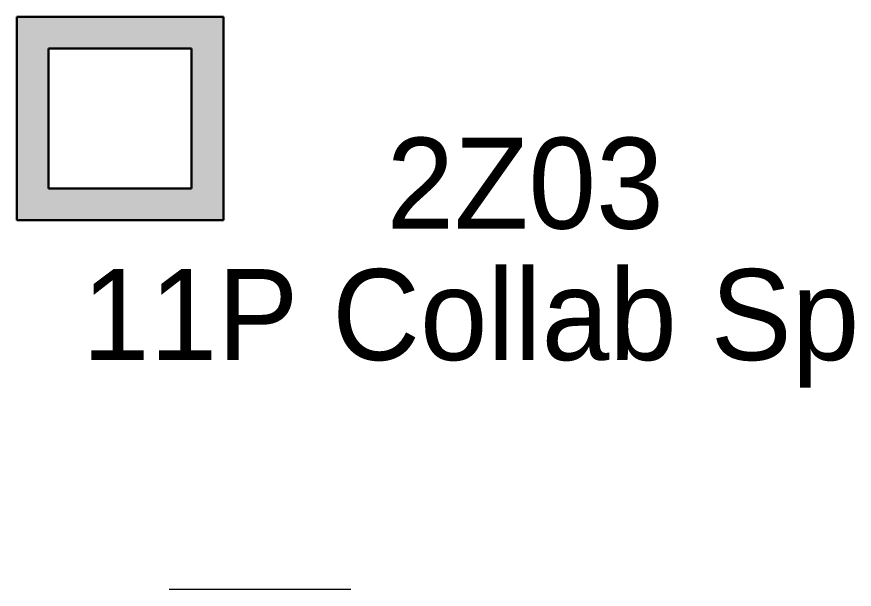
# Model space of a CAD drawing. Header units: millimetres. Extents: x 155927 to 295199, y -4084 to 97293.
# Drawn here: x 199574 to 201416, y 22773 to 24032 of the extents above; entities that cross this region are included whole.
import ezdxf

# ---------------------------------------------------------------- set-up
doc = ezdxf.new("R2010")
doc.units = ezdxf.units.MM
doc.header["$MEASUREMENT"] = 0
for name, color, linetype, lineweight in [('A-AREA-IDEN', 7, 'CONTINUOUS', 9), ('A-WALL-PATT', 7, 'CONTINUOUS', 9), ('I-FURN', 8, 'CONTINUOUS', 9), ('I-WALL', 7, 'CONTINUOUS', 9)]:
    doc.layers.add(name, color=color, linetype=linetype, lineweight=lineweight)
doc.styles.add('Century Gothic', font='GOTHIC.TTF', dxfattribs={"height": 200})

msp = doc.modelspace()

# ---------------------------------------------------------------- hatches: boundary and pattern name
at = {"layer": 'A-WALL-PATT'}
for points in [[(199958, 23961.6), (200028, 23961.6), (200028, 24031.6), (199573.5, 24031.6), (199573.5, 23961.6), (199760.7, 23961.6)], [(199643.5, 23584.2), (199643.5, 23961.6), (199573.5, 23961.6), (199573.5, 23584.2)], [(200028, 23654.2), (200028, 23961.6), (199958, 23961.6), (199958, 23654.2)], [(199760.7, 23584.2), (200028, 23584.2), (200028, 23654.2), (199643.5, 23654.2), (199643.5, 23584.2)]]:
    msp.add_hatch(color=256, dxfattribs=at).paths.add_polyline_path(points, flags=0)

# ---------------------------------------------------------------- linework, layer by layer
at = {"layer": 'I-FURN'}
msp.add_line((199908.5, 22773), (200308.5, 22773), dxfattribs=at)
at = {"layer": 'I-WALL', "lineweight": 30}
for p, q in [((200028, 24031.6), (199573.5, 24031.6)), ((199573.5, 24031.6), (199573.5, 23961.6)), ((200028, 23961.6), (200028, 24031.6)), ((199573.5, 23961.6), (199573.5, 23584.2)), ((199643.5, 23961.6), (199958, 23961.6)), ((199643.5, 23654.2), (199643.5, 23961.6)), ((199958, 23961.6), (199958, 23654.2)), ((200028, 23654.2), (200028, 23961.6)), ((199958, 23654.2), (199643.5, 23654.2)), ((200028, 23584.2), (200028, 23654.2)), ((199573.5, 23584.2), (199643.5, 23584.2)), ((199643.5, 23584.2), (200028, 23584.2))]:
    msp.add_line(p, q, dxfattribs=at)

# ---------------------------------------------------------------- texts
at = {"layer": 'A-AREA-IDEN', "style": 'Century Gothic'}
for s, p in [('2Z03', (200387, 23565.7)), ('11P Collab Sp', (199717.2, 23276.8))]:
    msp.add_text(s, height=200, dxfattribs=at).set_placement(p)

doc.saveas('drawing.dxf')
